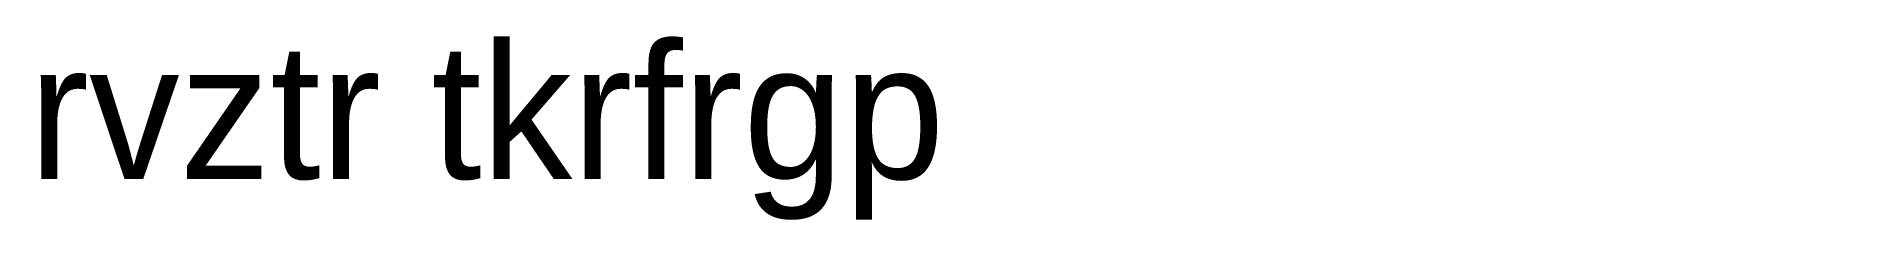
# Model space of a CAD drawing. Extents: x 0.1 to 33.5, y -0.8 to 2.6.
import ezdxf

# ---------------------------------------------------------------- set-up
doc = ezdxf.new("R2010")
doc.units = 0

msp = doc.modelspace()

# ---------------------------------------------------------------- texts
msp.add_text('rvztr tkrfrgp', height=2.5).set_placement((0, 0))

doc.saveas('drawing.dxf')
